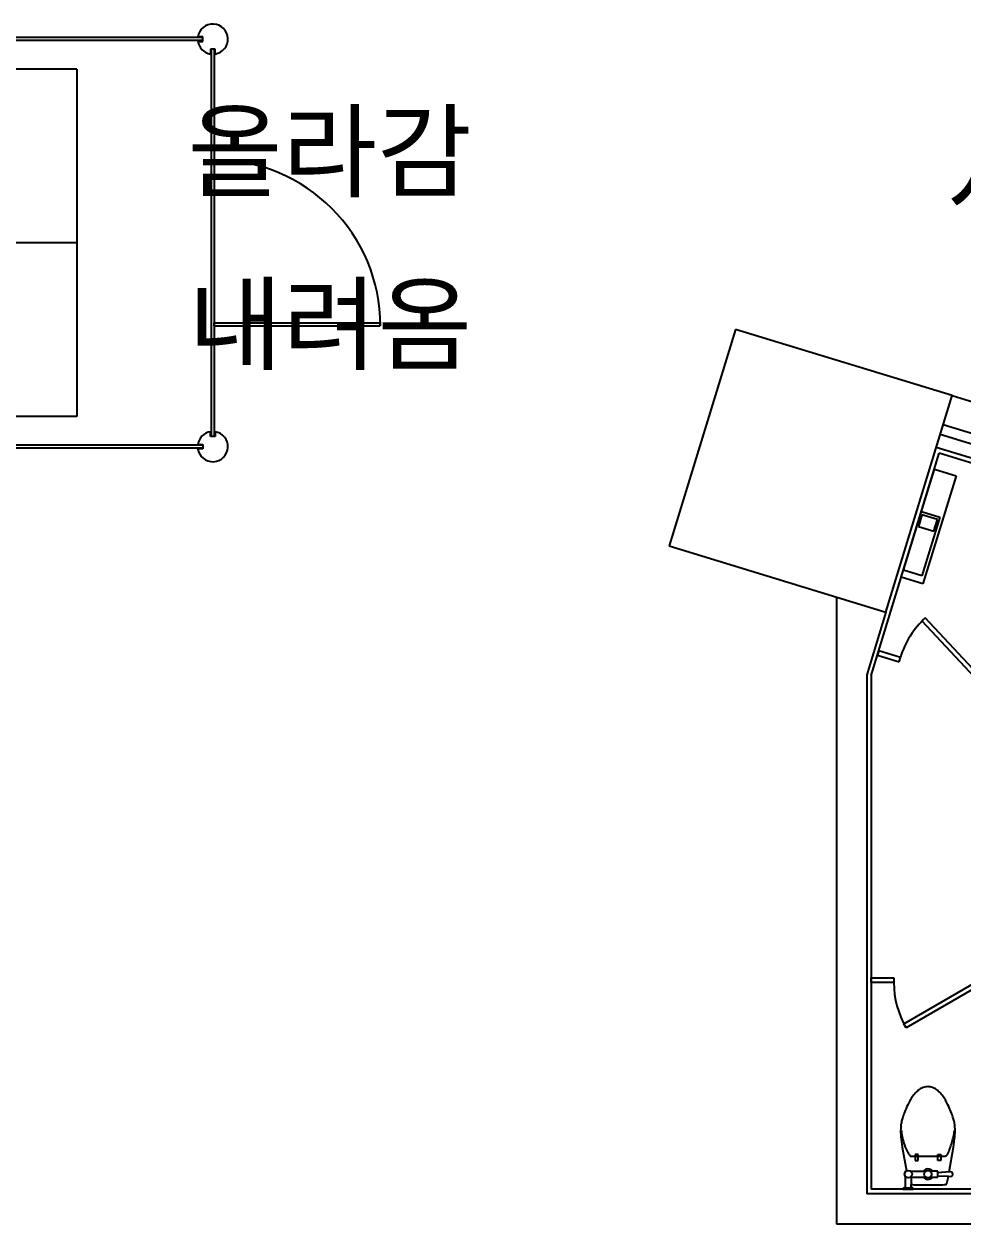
# Model space of a CAD drawing. Header units: millimetres. Extents: x -7718 to 421089, y 87466 to 341395.
# Drawn here: x 322653 to 328870, y 215709 to 223659 of the extents above; entities that cross this region are included whole.
import ezdxf
from ezdxf.enums import TextEntityAlignment as Align

# ---------------------------------------------------------------- set-up
doc = ezdxf.new("R2010")
doc.units = ezdxf.units.MM
doc.header["$LTSCALE"] = 200
doc.header["$MEASUREMENT"] = 0
doc.linetypes.add('HID', pattern=[5, 3, -2])
doc.layers.add('e-plan', color=9, linetype='CONTINUOUS')
doc.styles.add('kiahn', font='HY울릉도L.TTF')

msp = doc.modelspace()

# ---------------------------------------------------------------- linework, layer by layer
at = {"layer": 'e-plan'}
for p, q in [((323836.2, 223568.6), (318602.6, 223568.6)), ((323836.2, 223573.6), (323803.7, 223573.6)), ((323836.2, 223543.6), (323836.2, 223573.6)), ((323836.2, 223548.6), (318602.6, 223548.6)), ((323803.7, 223543.6), (323836.2, 223543.6)), ((323917.6, 223492.2), (323887.6, 223492.2)), ((323887.6, 223492.2), (323887.6, 223459.7)), ((323892.6, 223492.2), (323892.6, 220925)), ((323912.6, 223492.2), (323912.6, 220925)), ((323917.6, 223459.7), (323917.6, 223492.2)), ((323002.6, 223358.6), (312022.5, 223358.6)), ((323002.6, 223358.6), (323002.6, 221058.6)), ((323002.6, 222208.6), (312367, 222208.6)), ((323912.6, 221678.6), (325011.4, 221678.6)), ((323912.6, 221658.6), (323912.6, 221678.6)), ((323912.6, 221658.6), (325011.4, 221658.6)), ((325011.4, 221658.6), (325011.4, 221678.6)), ((328798.1, 221197), (329563.1, 220963.1)), ((323002.6, 221058.6), (312711.4, 221058.6)), ((323887.6, 220925), (323887.6, 220957.5)), ((323917.6, 220957.5), (323917.6, 220925)), ((332093.8, 219907), (328719.2, 220938.7)), ((328739.6, 221005.7), (332182.3, 219953.2)), ((323836.2, 220868.6), (318170.1, 220868.6)), ((323803.7, 220873.6), (323836.2, 220873.6)), ((323836.2, 220873.6), (323836.2, 220843.6)), ((323917.6, 220925), (323887.6, 220925)), ((331981.4, 219847.3), (328692.8, 220852.7)), ((323836.2, 220848.6), (318170.1, 220848.6)), ((323836.2, 220843.6), (323803.7, 220843.6)), ((328262.6, 219342.8), (328712.8, 220815.2)), ((331943.9, 219827.4), (328712.8, 220815.2)), ((328461.3, 219992.8), (328680.6, 220710)), ((328680.6, 220710), (328824, 220666.2)), ((328824, 220666.2), (328604.8, 219948.9)), ((328475.9, 220040.6), (328594.6, 220428.9)), ((328598.4, 220406.8), (328575, 220330.3)), ((328594.6, 220428.9), (328716.1, 220391.7)), ((328716.1, 220391.7), (328597.4, 220003.5)), ((328700.7, 220375.5), (328598.4, 220406.8)), ((328677.3, 220299), (328700.7, 220375.5)), ((328575, 220330.3), (328677.3, 220299)), ((328604.8, 219948.9), (328461.3, 219992.8)), ((328597.4, 220003.5), (328475.9, 220040.6)), ((328032.6, 219862.5), (328032.6, 215708.6)), ((328359.5, 219762.5), (328232.6, 219347.2)), ((328620.2, 219724.6), (328598.3, 219704.2)), ((328598.3, 219704.2), (329007.5, 219265.3)), ((329029.4, 219285.8), (328620.2, 219724.6)), ((328312.2, 219505.1), (328303.4, 219476.4)), ((328455.7, 219461.2), (328312.2, 219505.1)), ((328303.4, 219476.4), (328446.9, 219432.5)), ((328446.9, 219432.5), (328455.7, 219461.2)), ((328232.6, 219347.2), (328232.6, 215908.6)), ((328262.6, 219342.8), (328262.6, 215938.6)), ((328262.6, 217308.6), (328262.6, 217338.6)), ((328262.6, 217338.6), (328412.6, 217338.6)), ((328412.6, 217308.6), (328262.6, 217308.6)), ((328412.6, 217338.6), (328412.6, 217308.6)), ((328478, 217034.6), (328997.6, 217334.6)), ((329012.6, 217308.6), (328493, 217008.6)), ((328493, 217008.6), (328478, 217034.6)), ((328467.6, 216218.6), (328495.5, 216060.5)), ((328572.6, 216168.6), (328552.6, 216168.6)), ((328552.6, 216168.6), (328552.6, 216128.6)), ((328572.6, 216128.6), (328572.6, 216168.6)), ((328702.6, 216128.6), (328702.6, 216168.6)), ((328702.6, 216168.6), (328722.6, 216168.6)), ((328722.6, 216168.6), (328722.6, 216128.6)), ((328778.4, 216053.1), (328807.6, 216218.6)), ((328522.6, 216158.6), (328637.6, 216158.6)), ((328552.6, 216128.6), (328572.6, 216128.6)), ((328637.6, 216158.6), (328752.6, 216158.6)), ((328722.6, 216128.6), (328702.6, 216128.6)), ((328487.6, 216023.6), (328487.6, 215948.6)), ((328522.6, 216058.6), (328622.6, 216058.6)), ((328522.6, 216018.6), (328622.6, 216018.6)), ((328527.6, 216023.6), (328527.6, 215969.9)), ((328702.6, 216058.6), (328652.6, 216058.6)), ((328652.6, 216018.6), (328702.6, 216018.6)), ((328702.6, 216018.6), (328702.6, 216058.6)), ((328778.4, 216053.1), (328702.6, 216048.6)), ((328702.6, 216028.6), (328773.2, 216024.4)), ((328767.6, 215993.6), (328773.2, 216024.4)), ((328773.2, 216024.4), (328787.6, 216023.6)), ((328787.6, 216053.6), (328778.4, 216053.1)), ((332882.6, 215938.6), (328262.6, 215938.6)), ((328477.6, 215948.6), (328472.6, 215938.6)), ((328472.6, 215938.6), (328542.6, 215938.6)), ((328487.6, 215948.6), (328477.6, 215948.6)), ((328487.6, 215948.6), (328527.6, 215948.6)), ((328527.6, 215948.6), (328527.6, 215969.9)), ((328537.6, 215948.6), (328527.6, 215948.6)), ((328542.6, 215938.6), (328537.6, 215948.6)), ((328562.6, 215968.6), (328637.6, 215968.6)), ((328637.6, 215968.6), (328712.6, 215968.6)), ((332912.6, 215908.6), (328232.6, 215908.6)), ((328032.6, 215708.6), (336352.6, 215708.6))]:
    msp.add_line(p, q, dxfattribs=at)
at = {"layer": 'e-plan', "ltscale": 0.5}
for p, q in [((327363.6, 221635.5), (326925.1, 220201.1)), ((328798.1, 221197), (327363.6, 221635.5)), ((328359.5, 219762.5), (328798.1, 221197)), ((326925.1, 220201.1), (328359.5, 219762.5))]:
    msp.add_line(p, q, dxfattribs=at)
at = {"layer": 'e-plan'}
for centre in [(328507.6, 216038.6), (328637.6, 216038.6)]:
    msp.add_circle(centre, 25, dxfattribs=at)
for centre, radius, start, end in [((323902.6, 223558.6), 100, 278.62693, 171.37307), ((323902.6, 223558.6), 100, 188.62693, 261.37307), ((323912.6, 221658.6), 1100, 0.00012, 90), ((323902.6, 220858.6), 100, 188.62693, 81.37307), ((323902.6, 220858.6), 100, 98.62693, 171.37307), ((329029.4, 219285.8), 600, 132.99999, 162.99999), ((329012.6, 217308.6), 600, 180, 210), ((328754.9, 216389.8), 273.1, 134.78082, 143.1301), ((328678.8, 216466.5), 165, 123.69007, 134.78082), ((328633.1, 216535), 82.6, 107.99006, 123.69007), ((328640.9, 216511), 107.9, 99.46232, 107.99006), ((328637.6, 216530.9), 87.7, 90, 99.46232), ((328637.6, 216530.9), 87.7, 80.53768, 90), ((328634.3, 216511), 107.9, 72.00994, 80.53768), ((328642.1, 216535), 82.6, 56.30993, 72.00994), ((328596.4, 216466.5), 165, 45.21918, 56.30993), ((328520.2, 216389.8), 273.1, 36.8699, 45.21918), ((329304.2, 216114), 886.9, 152.49272, 156.03751), ((328710.3, 216423.2), 217.3, 143.1301, 152.49272), ((328564.9, 216423.2), 217.3, 27.50728, 36.8699), ((327971, 216114), 886.9, 23.96249, 27.50728), ((328671.4, 216341.9), 212.9, 163.16389, 171.25384), ((328903.9, 216271.6), 455.9, 161.56505, 163.16389), ((329426.5, 216097.4), 1006.7, 160.48917, 161.56505), ((329007.7, 216245.7), 562.4, 156.03751, 160.48917), ((328267.4, 216245.7), 562.4, 19.51083, 23.96249), ((327848.6, 216097.4), 1006.7, 18.43495, 19.51083), ((328371.2, 216271.6), 455.9, 16.83611, 18.43495), ((328603.8, 216341.9), 212.9, 8.74616, 16.83611), ((328898.7, 216323.4), 441.4, 178.02767, 184.76364), ((328760.9, 216328.1), 303.5, 171.25384, 178.02767), ((328797.8, 216356.7), 337.2, 184.39871, 191.65654), ((328570.1, 216346), 244.3, 346.41664, 355.60129), ((328514.2, 216328.1), 303.5, 1.97233, 8.74616), ((328376.5, 216323.4), 441.4, 355.23636, 1.97233), ((329230.9, 216351.1), 774.8, 184.76364, 189.84658), ((329054.4, 216409.7), 599.2, 191.65654, 195.9454), ((328703.6, 216309.4), 234.4, 195.9454, 202.80534), ((327775.7, 216547.9), 1064.2, 341.97138, 344.0546), ((328002.9, 216483), 827.8, 344.0546, 346.41664), ((328044.2, 216351.1), 774.8, 350.15342, 355.23636), ((328766.7, 216336), 302.8, 202.80534, 206.56505), ((328920.5, 216412.9), 474.7, 206.56505, 209.56748), ((328659.3, 216264.7), 174.4, 209.56748, 216.8699), ((328752.6, 216170.9), 12.3, 270, 315), ((328722.6, 216200.9), 54.8, 315, 335.9278), ((328506.6, 216297.4), 291.3, 335.9278, 339.44395), ((328251.6, 216393), 563.7, 339.44395, 341.97138), ((328522.6, 216162.1), 3.54, 216.8699, 270), ((328507.6, 216038.6), 25, 118.93716, 216.8699), ((328637.6, 216038.6), 35, 34.8499, 145.1501), ((328637.6, 216038.6), 35, 214.8499, 325.1501), ((328788.5, 216038.6), 15, 266.63354, 93.36646), ((328562.6, 216431.3), 462.7, 265.66172, 270), ((328712.6, 216431.3), 462.7, 270, 275.71059), ((328758.1, 215975.9), 5.01, 275.71059, 332.92632), ((328744.7, 215982.7), 20, 332.92632, 345.96376), ((328520.7, 216038.7), 251, 345.96376, 349.64031)]:
    msp.add_arc(centre, radius, start, end, dxfattribs=at)

# ---------------------------------------------------------------- texts
at = {"layer": 'e-plan', "style": 'kiahn'}
for s, p in [('올라감', (325618, 222565.1)), ('내려옴', (325620.6, 221420.4))]:
    msp.add_text(s, height=500, dxfattribs=at).set_placement(p, align=Align.RIGHT)
at = {"layer": 'e-plan', "linetype": 'HID', "ltscale": 0.5, "style": 'kiahn'}
msp.add_text('서비스용ELEV. #2.)', height=500, dxfattribs=at).set_placement((331595.7, 222629.6), align=Align.MIDDLE_CENTER)

doc.saveas('drawing.dxf')
